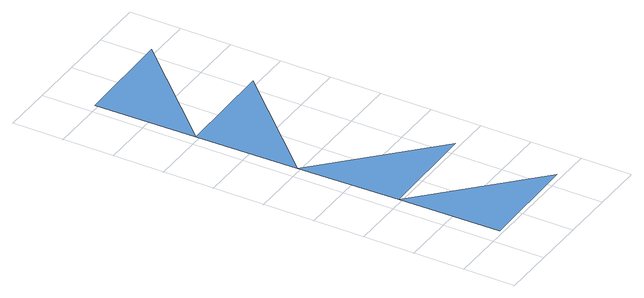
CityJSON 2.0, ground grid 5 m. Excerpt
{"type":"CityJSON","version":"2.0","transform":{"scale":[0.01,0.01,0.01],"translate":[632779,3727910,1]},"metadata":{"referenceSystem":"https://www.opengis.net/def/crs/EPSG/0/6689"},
"CityObjects":{
"waterbody1":{"type":"WaterBody","attributes":{"name":"福岡県津波浸水想定図","class":"1140","function":"2","WaterBodyTsunamiRiskAttribute.description":"1","WaterBodyTsunamiRiskAttribute.rank":"3"},"geometry":[{"type":"MultiSurface","lod":"1","boundaries":[[[0,1,2]],[[3,4,2]]]}]},
"waterbody2":{"type":"WaterBody","attributes":{"name":"福岡県津波浸水想定図","class":"1140","function":"2","WaterBodyTsunamiRiskAttribute.description":"1","WaterBodyTsunamiRiskAttribute.rank":"2"},"geometry":[{"type":"MultiSurface","lod":"1","boundaries":[[[5,6,4]],[[7,8,6]]]}]}
},
"vertices":[
[176,35,78],[1176,55,78],[157,1035,76],[1157,1054,77],[137,2035,76],
[1118,3054,76],[118,3035,76],[1099,4053,77],[98,4033,76]
]}
